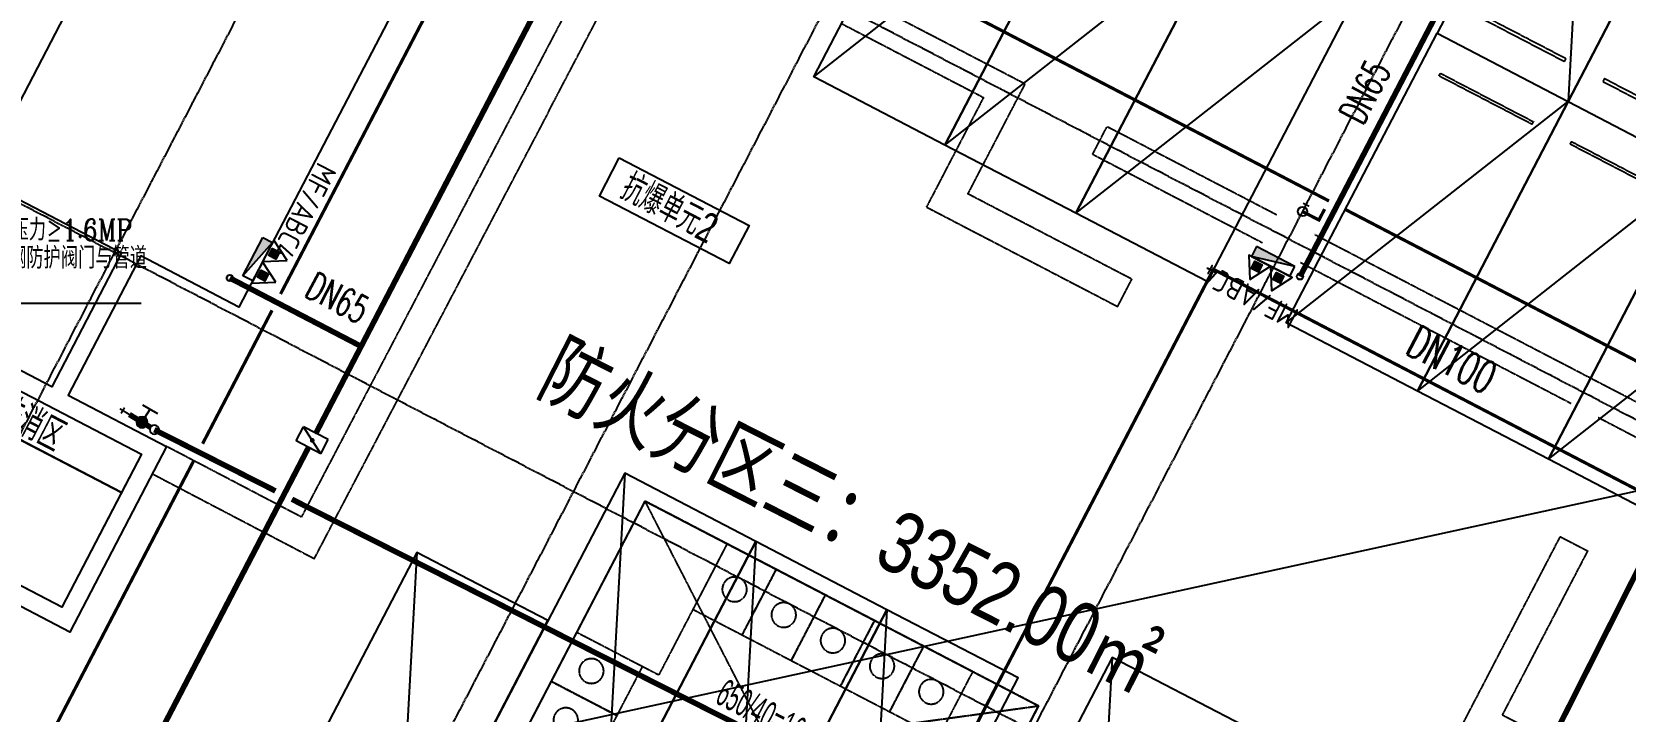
# Model space of a CAD drawing. Extents: x -1466470 to 922624, y -511729 to 590125.
# Drawn here: x -257707 to -231838, y 215976 to 227005 of the extents above; entities that cross this region are included whole.
import ezdxf
from ezdxf.xclip import XClip

# ---------------------------------------------------------------- set-up
doc = ezdxf.new("R2010")
doc.units = 0
doc.header["$LTSCALE"] = 10
doc.header["$MEASUREMENT"] = 0
doc.header["$XCLIPFRAME"] = 2
doc.linetypes.add('X-104 B2平面$0$DOTE', pattern=[2.42, 2, -0.2, 0.02, -0.2])
doc.linetypes.add('X-104 B2平面$1$DASH', pattern=[0.35, 0.25, -0.1])
for name, color, linetype, plot in [('104-13 B2核心筒$0$04-不打印_辅助线', 165, 'Continuous', False), ('X-104 B2平面$0$04-不打印_辅助线', 165, 'Continuous', False), ('X-104 B2平面$1$DIM_MODI', 6, 'Continuous', False)]:
    doc.layers.add(name, color=color, linetype=linetype, plot=plot)
for name, color, linetype in [('EQUIP_消火栓', 7, 'Continuous'), ('EQUIP_消防', 7, 'Continuous'), ('EQUIP_给水', 7, 'Continuous'), ('PIPE-中水', 122, 'TG_Z'), ('PIPE-消防', 1, 'Continuous'), ('PIPE-给水', 3, 'TG_J'), ('PIPE-通气', 3, 'TG_T'), ('TEXT_消防', 7, 'Continuous'), ('TEXT_通气', 7, 'Continuous'), ('TWT_LEAD', 3, 'Continuous'), ('VALVE_消防', 7, 'Continuous'), ('VPIPE-中水中', 124, 'Continuous'), ('VPIPE-消防', 1, 'Continuous'), ('X-104 B2平面$0$02-TEXT_房间', 7, 'Continuous'), ('X-104 B2平面$0$A-I_车位', 9, 'Continuous'), ('X-104 B2平面$0$A-O_防水层', 222, 'Continuous'), ('X-104 B2平面$0$A-SUR_看线', 231, 'Continuous'), ('X-104 B2平面$0$A_AXIS-轴线', 9, 'X-104 B2平面$0$DOTE'), ('X-104 B2平面$0$A_STR-砼柱', 51, 'Continuous'), ('X-104 B2平面$0$SURFACE', 6, 'Continuous'), ('X-104 B2平面$0$VPIPE-消防', 1, 'Continuous'), ('X-104 B2平面$0$抗爆隔墙', 151, 'Continuous'), ('水-管线-给水低', 1, 'Continuous'), ('水-设备-给水', 7, 'Continuous'), ('水-阀门-给水', 7, 'Continuous')]:
    doc.layers.add(name, color=color, linetype=linetype)
doc.layers.get('X-104 B2平面$0$A-SUR_看线').off()
doc.styles.add('_TWT_PIPEDN', font='SIMPLEX', dxfattribs={"width": 0.8, "height": 3.5, "bigfont": 'HZTXT'})
doc.styles.add('_TWT_SERIAL', font='COMPLEX', dxfattribs={"width": 0.8, "height": 3.5, "bigfont": 'HZTXT'})
doc.styles.get("Standard").update_dxf_attribs({"font": 'gbenor.shx', "bigfont": 'gbcbig.shx'})
doc.styles.add('TG_LINETYPE', font='romans2.shx', dxfattribs={"width": 0.8, "height": 3, "bigfont": 'hzdf2.shx'})
doc.styles.add('X-104 B2平面$0$_TCH_SPACE', font='ros.shx', dxfattribs={"width": 0.75, "height": 5, "bigfont": 'jd.shx'})
doc.styles.add('X-104 B2平面$0$Arial', font='arial.ttf', dxfattribs={"width": 0.75, "height": 2.5})
doc.linetypes.add('TG_J', pattern='A,2,-0.3,["J",TG_LINETYPE,S=0.1,R=0,X=-0.23,Y=-0.15],0', length=2.3)
doc.linetypes.add('TG_T', pattern='A,2,-0.3,["T",TG_LINETYPE,S=0.1,R=0,X=-0.23,Y=-0.15],0', length=2.3)
doc.linetypes.add('TG_XH', pattern='A,5,-0.6,["XH",TG_LINETYPE,S=0.1,R=0,X=-0.52,Y=-0.15],0', length=5.6)
doc.linetypes.add('TG_Z', pattern='A,2,-0.3,["Z",TG_LINETYPE,S=0.1,R=0,X=-0.23,Y=-0.15],0', length=2.3)

# ---------------------------------------------------------------- blocks, each defined once
blk = doc.blocks.new('X-104 B2平面$0$jgfd')
blk.add_lwpolyline([(5300, -1200), (0, -1200), (0, 1200), (5300, 1200), (5300, -1200), (0, 1200)])
at = {"linetype": 'X-104 B2平面$1$DASH', "ltscale": 0.001}
blk.add_lwpolyline([(550, -850), (550, 850), (600, 850), (600, -850)], close=True, dxfattribs=at)
blk = doc.blocks.new('104 轴线')
for p, q in [((-113685, 111729), (-249575, 182469)), ((-206397, 125945), (-177039, 182341)), ((-198946, 122066), (-169588, 178462)), ((-117841, 103746), (-253731, 174486)), ((-191495, 118187), (-162137, 174584))]:
    blk.add_line(p, q)
blk = doc.blocks.new('104-13 B2核心筒')
at = {"layer": '104-13 B2核心筒$0$04-不打印_辅助线'}
ref = blk.add_blockref('104 轴线', (287656, 163437), dxfattribs=dict(at, rotation=57.54087654753766))
XClip(ref).set_block_clipping_path([(-309787.1235870313, 156236.3262284864), (-264650.8410785095, 85274.8859858383), (-219747.6862062201, 113836.3339625026), (-264883.9687147418, 184797.7742051506)])
blk = doc.blocks.new('X-104 B2平面$0$A$C3A6E53F0')
at = {"color": 6, "linetype": 'X-104 B2平面$1$DASH'}
for p, q in [((0, 5100), (7200, 0)), ((7200, 5100), (0, 0)), ((0, 2400), (1500, 2400)), ((1500, -5), (1500, 2400))]:
    blk.add_line(p, q, dxfattribs=at)
for points in [[(0, 5100), (7200, 5100), (7200, 0), (0, 0)], [(0, 4200), (1200, 4200), (1200, 5100), (0, 5100)], [(1500, 5100), (1500, 3900), (2400, 3900), (2400, 5100)], [(2400, 5100), (2400, 3900), (3300, 3900), (3300, 5100)], [(3300, 5100), (3300, 3900), (4200, 3900), (4200, 5100)], [(4200, 5100), (4200, 3900), (5100, 3900), (5100, 5100)], [(5100, 5100), (5100, 3900), (6000, 3900), (6000, 5100)], [(0, 3300), (1200, 3300), (1200, 4200), (0, 4200)], [(7200, 3000), (6000, 3000), (6000, 3900), (7200, 3900)], [(0, 2400), (1200, 2400), (1200, 3300), (0, 3300)], [(7200, 2100), (6000, 2100), (6000, 3000), (7200, 3000)], [(7200, 1200), (6000, 1200), (6000, 2100), (7200, 2100)], [(1500, 0), (1500, 1200), (2400, 1200), (2400, 0)], [(2400, 0), (2400, 1200), (3300, 1200), (3300, 0)], [(3300, 0), (3300, 1200), (4200, 1200), (4200, 0)], [(4200, 0), (4200, 1200), (5100, 1200), (5100, 0)], [(5100, 0), (5100, 1200), (6000, 1200), (6000, 0)]]:
    blk.add_lwpolyline(points, close=True, dxfattribs=at)
for centre in [(500, 4650), (1950, 4500), (2850, 4500), (3750, 4500), (4650, 4500), (5550, 4500), (500, 3750), (6700, 3450), (500, 2850), (6700, 2550), (6700, 1650), (1950, 600), (2850, 600), (3750, 600), (4650, 600), (5550, 600)]:
    blk.add_circle(centre, 200, dxfattribs=at)
blk = doc.blocks.new('X-104 B2平面$0$A$C026855F6')
at = {"layer": 'X-104 B2平面$0$VPIPE-消防', "linetype": 'Continuous'}
for centre in [(-213661, -55802), (-196285, -55777)]:
    blk.add_circle(centre, 50, dxfattribs=at)
blk = doc.blocks.new('X-104 B2平面')
at = {"layer": 'X-104 B2平面$0$02-TEXT_房间'}
blk.add_lwpolyline([(-58140, 230979), (-56033, 229883), (-56356, 229262), (-58463, 230359), (-58140, 230979)], dxfattribs=at)
at = {"layer": 'X-104 B2平面$0$04-不打印_辅助线'}
for points in [[(-55393, 257170), (-58879, 250472), (-54178, 248025), (-56071, 244389), (-55539, 244111), (-55724, 243757), (-60957, 246481), (-63150, 242268), (-62441, 241899), (-64055, 238797), (-60064, 236719), (-64314, 228556), (-65910, 229387), (-67088, 227125), (-65491, 226294), (-67061, 223278), (-68658, 224110), (-73367, 215062), (-51059, 203449), (-53507, 198747)], [(-67188, 223683), (-69051, 224653), (-68082, 226515), (-66219, 225546), (-67188, 223683)]]:
    blk.add_lwpolyline(points, dxfattribs=at)
blk.add_lwpolyline([(-57720, 225406), (-51334, 222081), (-56044, 213034), (-62430, 216358)], close=True, dxfattribs=at)
at = {"layer": 'X-104 B2平面$0$A-O_防水层'}
blk.add_lwpolyline([(-69089, 227829), (-65896, 226167), (-66219, 225546), (-69412, 227208), (-69089, 227829)], dxfattribs=at)
at = {"layer": 'X-104 B2平面$0$抗爆隔墙', "linetype": 'X-104 B2平面$1$DASH'}
blk.add_line((-50453, 231037), (-50220, 231485), dxfattribs=at)
for points in [[(-54921, 233930), (-57890, 235475), (-59723, 231976)], [(-59279, 231745), (-57679, 234799), (-55153, 233484)], [(-51550, 232177), (-54300, 233607)], [(-54532, 233161), (-52226, 231960)], [(-52226, 231960), (-53152, 230181), (-50047, 228565), (-49817, 229009), (-52478, 230393), (-51550, 232177)], [(-59723, 231976), (-63301, 225147), (-65491, 226294)], [(-65723, 225851), (-63090, 224472), (-59276, 231743)], [(-47468, 230053), (-50220, 231485)], [(-50452, 231037), (-47701, 229605)], [(-40017, 226177), (-46848, 229730)], [(-47638, 229456), (-47635, 229463)], [(-47191, 229232), (-47195, 229225)], [(-47081, 229282), (-42690, 226996)], [(-42247, 226766), (-40251, 225727)], [(-42702, 220801), (-42702, 220801), (-44477, 221723), (-42861, 224828), (-42418, 224598), (-43802, 221936), (-42028, 221014), (-42028, 221014)]]:
    blk.add_lwpolyline(points, dxfattribs=at)
at = {"layer": 'X-104 B2平面$1$DIM_MODI'}
blk.add_lwpolyline([(-33745, 227288), (-220712, 186513), (-292305, 186513)], dxfattribs=at)
at = {"rotation": 302.4591234524622}
blk.add_blockref('104-13 B2核心筒', (-162014, 239690), dxfattribs=at)
at = {"layer": 'X-104 B2平面$0$A-I_车位', "xscale": -1, "rotation": 242.5000000001245}
for p in [(-43798, 232448), (-41670, 231340), (-59434, 220604), (-62809, 219318), (-57305, 219496), (-55176, 218388), (-51521, 217613)]:
    blk.add_blockref('X-104 B2平面$0$jgfd', p, dxfattribs=at)
at = {"layer": 'X-104 B2平面$0$A-I_车位'}
for p, rotation in [((-51471, 236442), 242.4999999968044), ((-49342, 235334), 242.4999999968044), ((-47213, 234226), 242.5000000001566), ((-43798, 232448), 242.5000000001566), ((-41670, 231340), 242.5000000001566), ((-39541, 230232), 242.5000000001566)]:
    blk.add_blockref('X-104 B2平面$0$jgfd', p, dxfattribs=dict(at, rotation=rotation))
at = {"layer": 'X-104 B2平面$0$A-SUR_看线'}
blk.add_blockref('X-104 B2平面$0$A$C026855F6', (149199, 284830), dxfattribs=at)
at = {"layer": 'X-104 B2平面$0$A_AXIS-轴线', "rotation": 7.045863037328646e-07}
blk.add_blockref('104 轴线', (130274, 84690), dxfattribs=at)
at = {"layer": 'X-104 B2平面$0$SURFACE', "xscale": -1, "rotation": 152.499972250772}
blk.add_blockref('X-104 B2平面$0$A$C3A6E53F0', (-57720, 225406), dxfattribs=at)
at = {"layer": 'X-104 B2平面$0$02-TEXT_房间', "style": 'X-104 B2平面$0$_TCH_SPACE', "width": 0.75}
for s, height, p in [('抗爆单元2', 482.2, (-58162, 230336)), ('简易洗消区', 520.9, (-68959, 227040))]:
    blk.add_text(s, height=height, rotation=332.5, dxfattribs=at).set_placement(p)
at = {"layer": 'X-104 B2平面$0$02-TEXT_房间', "color": 1, "style": 'X-104 B2平面$0$Arial', "width": 0.75}
blk.add_text('防火分区三：3352.00㎡', height=1000, rotation=333.046, dxfattribs=at).set_placement((-59511, 227195))
at = {"layer": 'X-104 B2平面$0$04-不打印_辅助线', "style": 'X-104 B2平面$0$_TCH_SPACE', "width": 0.529412}
blk.add_text('650/40=16', height=446.2, rotation=332.5, dxfattribs=at).set_placement((-56606, 222141))
blk = doc.blocks.new('$VALVE$00000497')
for p, q in [((78, 138), (-78, 138)), ((0, 50), (0, 138))]:
    blk.add_line(p, q)
at = {"const_width": 49.6}
blk.add_lwpolyline([(25, 0, 1), (-25, 0, 1)], format="xyb", close=True, dxfattribs=at)
blk.add_circle((0, 0), 50)
blk = doc.blocks.new('$TwtSys$00000320')
at = {"const_width": 20}
for points in [[(0, 0), (0, -121)], [(-37, -83), (37, -83)]]:
    blk.add_lwpolyline(points, dxfattribs=at)
blk = doc.blocks.new('dfgdfgsdfgsdgdfgsdg')
at = {"layer": '水-管线-给水低', "linetype": 'Continuous', "ltscale": 1.5, "const_width": 90}
blk.add_lwpolyline([(-126574, 248570), (-126363, 248231)], dxfattribs=at)
at = {"layer": '水-管线-给水低', "linetype": 'Continuous'}
blk.add_circle((-126614, 248634), 75, dxfattribs=at)
at = {"layer": '水-设备-给水', "xscale": 1.5, "yscale": 1.5, "zscale": 1.5, "rotation": 32.01380127646564}
blk.add_blockref('$TwtSys$00000320', (-126363, 248231), dxfattribs=at)
at = {"layer": '水-阀门-给水', "xscale": 1.8, "yscale": 1.8, "zscale": 1.8, "rotation": 302.0138012764656}
blk.add_blockref('$VALVE$00000497', (-126491, 248436), dxfattribs=at)
blk = doc.blocks.new('$TWTSYS$00000546')
h = blk.add_hatch()
h.set_pattern_fill('ANSI31', color=256, scale=200, style=0)
h.set_pattern_definition([(45, (-38543.802, -6670.83), (-17.67767, 17.67767), [])])
h.paths.add_polyline_path([(-65, 174), (65, 174), (65, 44), (-65, 44)])
for points in [[(0, 344), (-198, 0), (198, 0)], [(-65, 174), (65, 174), (65, 44), (-65, 44)]]:
    blk.add_lwpolyline(points, close=True)
blk = doc.blocks.new('$TwtSys$00000434')
for p, q in [((-0.5, 0.5), (-0.5, -0.5)), ((-0.5, -0.5), (0.5, 0.5)), ((0.5, 0.5), (-0.5, 0.5)), ((0.5, -0.5), (0.5, 0.5)), ((-0.5, -0.5), (0.5, -0.5))]:
    blk.add_line(p, q)
blk.add_solid([(0.5, -0.5), (0.5, 0.5), (-0.5, -0.5)])
blk = doc.blocks.new('$VALVE$00000763')
for p, q in [((-72, -125), (72, 125)), ((-72, 125), (72, 125)), ((-72, -125), (-72, 125)), ((72, -125), (72, 125)), ((-72, -125), (72, -125))]:
    blk.add_line(p, q)
at = {"const_width": 21.1}
blk.add_lwpolyline([(0, -11, 1), (0, 11, 1)], format="xyb", close=True, dxfattribs=at)
for p in [(-72, 0), (72, 0)]:
    blk.add_point(p)
at = {"color": 7, "flags": 9}
for tag in ['XSIZE', 'YSIZE']:
    blk.add_attdef(tag, (0, 0), '', height=0.5, rotation=90, dxfattribs=at)

msp = doc.modelspace()

# ---------------------------------------------------------------- hatches: boundary and pattern name
at = {"layer": 'PIPE-中水', "linetype": 'TG_Z'}
for points in [[(-236809.8, 223949.6), (-236821.9, 223926.3), (-236798.7, 223914.2)], [(-236809.8, 223949.6), (-236786.5, 223937.5), (-236798.7, 223914.2)]]:
    msp.add_hatch(color=256, dxfattribs=at).paths.add_polyline_path(points)
at = {"layer": 'PIPE-通气', "linetype": 'TG_T'}
msp.add_hatch(color=256, dxfattribs=at).paths.add_polyline_path([(-238522.6, 223149.9), (-238545.9, 223162), (-238533.8, 223185.3)])
at = {"layer": 'PIPE-通气'}
msp.add_hatch(color=256, dxfattribs=at).paths.add_polyline_path([(-238522.6, 223149.9), (-238510.5, 223173.2), (-238533.8, 223185.3)])

# ---------------------------------------------------------------- linework, layer by layer
at = {"layer": 'PIPE-中水', "linetype": 'TG_Z', "ltscale": 1.5, "const_width": 52.5}
for points in [[(-249421, 230909.5), (-253669.2, 222748.7)], [(-247910.3, 230123.1), (-236646.6, 224259.3)], [(-237075.9, 224088.1), (-236809.8, 223949.6)], [(-236809.8, 223949.6), (-236717.4, 224127)], [(-236380.5, 224120.7), (-230416.3, 221015.9)], [(-253807.8, 222482.6), (-254934.7, 220317.7)], [(-255073.2, 220051.6), (-258009.7, 214410.8)]]:
    msp.add_lwpolyline(points, dxfattribs=at)
at = {"layer": 'PIPE-消防', "linetype": 'TG_XH', "ltscale": 1.5, "const_width": 90}
for points in [[(-245728, 234640), (-252360.8, 221898.5)], [(-234198.1, 228637.9), (-237116, 223032.6)], [(-254492.5, 223008.2), (-252360.8, 221898.5)], [(-252360.8, 221898.5), (-253094.9, 220488.4)], [(-253214.7, 220258.2), (-259930.7, 207356.9)]]:
    msp.add_lwpolyline(points, dxfattribs=at)
at = {"layer": 'PIPE-给水', "linetype": 'Continuous', "ltscale": 1.5, "const_width": 90}
for points in [[(-241828.5, 198039.4), (-225400.3, 230635.2)], [(-255717.9, 220545.8), (-253751.8, 219551.3)], [(-253484.1, 219415.9), (-243313.4, 214271.7)]]:
    msp.add_lwpolyline(points, dxfattribs=at)
at = {"layer": 'PIPE-通气', "linetype": 'TG_T', "ltscale": 1.5, "const_width": 52.5}
msp.add_lwpolyline([(-244040.9, 212549.3), (-238522.6, 223149.9)], dxfattribs=at)
at = {"layer": 'PIPE-通气', "ltscale": 1.5, "const_width": 52.5}
msp.add_lwpolyline([(-238522.6, 223149.9), (-231249.1, 219363.6)], dxfattribs=at)
at = {"layer": 'TWT_LEAD'}
msp.add_line((-259991.6, 222601.4), (-255930.6, 222601.4), dxfattribs=at)
at = {"layer": 'VPIPE-中水中', "linetype": 'Continuous'}
msp.add_circle((-237075.9, 224088.1), 75, dxfattribs=at)
at = {"layer": 'VPIPE-消防', "linetype": 'Continuous'}
for centre in [(-254492.5, 223008.2), (-237116, 223032.6)]:
    msp.add_circle(centre, 50, dxfattribs=at)
at = {"layer": 'X-104 B2平面$0$A_STR-砼柱'}
for points in [[(-259600, 225497.8), (-258214.7, 228158.9), (-257034.9, 227544.7), (-258420.2, 224883.7), (-259600, 225497.8)], [(-260869.8, 223058.6), (-259738.5, 225231.7), (-256252.5, 223417.1), (-257383.8, 221243.9), (-260869.8, 223058.6)], [(-260411.8, 219325.3), (-259119, 221809), (-255925.7, 220146.7), (-257218.6, 217663), (-260411.8, 219325.3)]]:
    msp.add_lwpolyline(points, dxfattribs=at)

# ---------------------------------------------------------------- block references
msp.add_blockref('X-104 B2平面', (-190030.1, -6020))
at = {"xscale": -1, "rotation": 270.6974941831335}
msp.add_blockref('dfgdfgsdfgsdgdfgsdg', (-505874.4, 344123.9, -67187.3), dxfattribs=at)
at = {"layer": 'EQUIP_消火栓', "xscale": 700, "zscale": 700}
for p, yscale, rotation in [((-254039.5, 223315.3), -180, 62.5000142325536), ((-237552.9, 223278.1), 180, 152.5000138824565)]:
    msp.add_blockref('$TwtSys$00000434', p, dxfattribs=dict(at, yscale=yscale, rotation=rotation))
at = {"layer": 'EQUIP_消防'}
for p, rotation in [((-253868, 223449.7), 242.5000142325536), ((-254051.2, 223097.8), 242.5000142325536), ((-237770.4, 223289.8), 152.5000138824565), ((-237418.5, 223106.6), 152.5000138824565)]:
    msp.add_blockref('$TWTSYS$00000546', p, dxfattribs=dict(at, rotation=rotation))
at = {"layer": 'EQUIP_给水', "linetype": 'ByBlock', "xscale": 1.5, "yscale": -1.5, "zscale": 1.5, "rotation": 332.5000087528495}
msp.add_blockref('$TwtSys$00000320', (-237075.9, 224088.1), dxfattribs=at)
at = {"layer": 'VALVE_消防', "xscale": -1.8, "yscale": -1.8, "zscale": 1.8, "rotation": 242.4999861254487}
msp.add_blockref('$VALVE$00000763', (-253154.8, 220373.3), dxfattribs=at)

# ---------------------------------------------------------------- texts
at = {"layer": 'TEXT_消防', "linetype": 'TG_XH', "style": '_TWT_PIPEDN', "width": 0.64}
for rotation, p in [(62.49999, (-236100.5, 225470.8)), (332.49999, (-253301.2, 222723.2))]:
    msp.add_text('DN65', height=450, rotation=rotation, dxfattribs=at).set_placement(p)
at = {"layer": 'TEXT_消防'}
for rotation, p in [(242.50001, (-253056.6, 224908.5)), (152.50001, (-237112.2, 222482.3))]:
    msp.add_text('MF/ABC4', height=350, rotation=rotation, dxfattribs=at).set_placement(p)
at = {"layer": 'TEXT_通气', "style": '_TWT_PIPEDN', "width": 0.64}
msp.add_text('DN100', height=525, rotation=332.49991, dxfattribs=at).set_placement((-235429.1, 221793.3))
at = {"layer": 'TWT_LEAD', "color": 7, "style": '_TWT_SERIAL', "width": 0.8}
for s, p in [('闸阀公称工作压力≥1.6MP', (-259717.2, 223616.4)), ('a阀芯为不锈钢防护阀门与管道', (-259717.2, 223161.4))]:
    msp.add_text(s, height=350, dxfattribs=at).set_placement(p)

doc.saveas('drawing.dxf')
